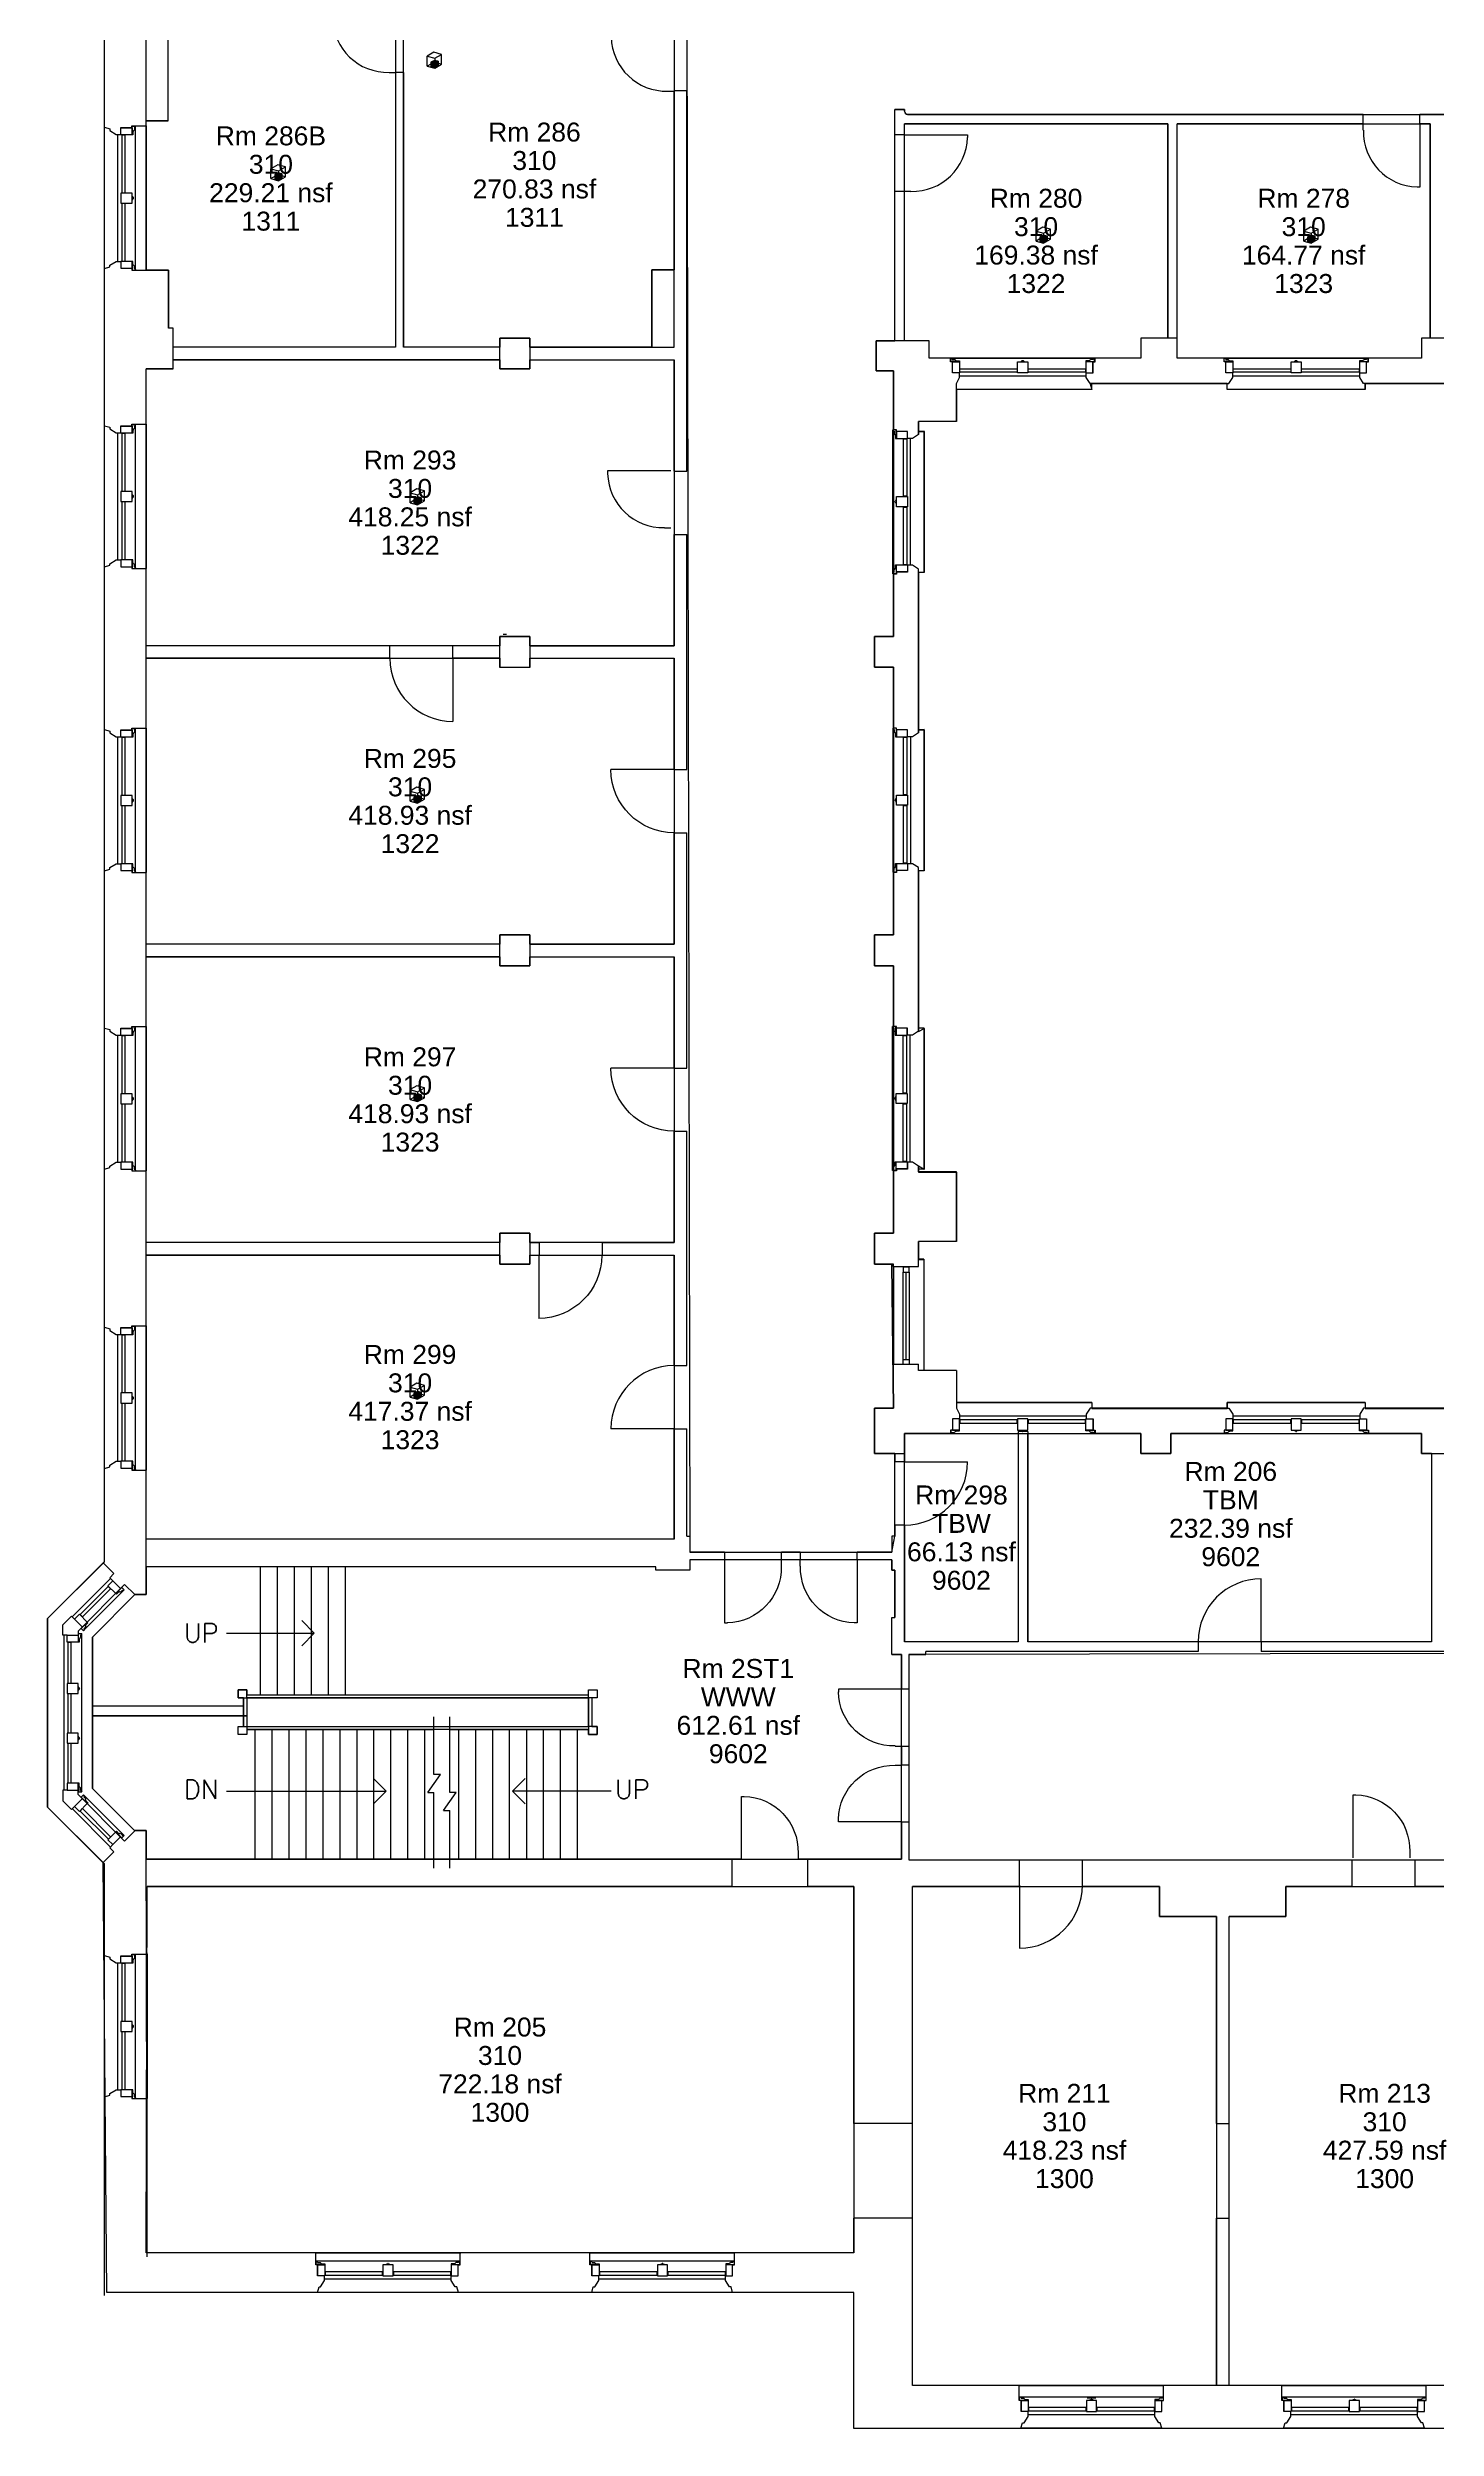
# Model space of a CAD drawing. Header units: inches. Extents: x 303 to 6178, y 668 to 3148.
# Drawn here: x 303 to 1183, y 696 to 2204 of the extents above; entities that cross this region are included whole.
import ezdxf

# ---------------------------------------------------------------- set-up
doc = ezdxf.new("R2010")
doc.units = ezdxf.units.IN
doc.header["$LTSCALE"] = 48
doc.header["$MEASUREMENT"] = 0
doc.layers.get('0').update_dxf_attribs({"linetype": 'CONTINUOUS'})
for name, color, linetype in [('BACKGRN', 7, 'CONTINUOUS'), ('DOORS', 7, 'CONTINUOUS'), ('STEP', 7, 'CONTINUOUS'), ('STEP-RAIL', 7, 'CONTINUOUS'), ('triGrossAreaLayer', 7, 'CONTINUOUS'), ('triHiddenItemLayer', 7, 'CONTINUOUS'), ('triLabelLayer', 7, 'CONTINUOUS'), ('triMeasuredGrossAreaLayer', 7, 'CONTINUOUS'), ('triSpaceLayer', 7, 'CONTINUOUS'), ('WNDW', 7, 'CONTINUOUS')]:
    doc.layers.add(name, color=color, linetype=linetype)
doc.styles.add('SIMPLEX', font='SIMPLEX')

# ---------------------------------------------------------------- blocks, each defined once
blk = doc.blocks.new('MUL')
for p, q in [((-1.1, 7.1), (-1.1, 9.2)), ((4.4, 7.1), (-1.1, 7.1)), ((-0.1, 8.5), (1.4, 8.5)), ((1.4, 8.5), (1.4, 8.3)), ((2.5, 7.7), (2.5, 7.6)), ((2.5, 7.6), (4.4, 7.6)), ((4.4, 7.6), (4.4, 7.1))]:
    blk.add_line(p, q)
blk.add_lwpolyline([(0, 0), (0, 7), (4.4, 7), (4.4, 0)], close=True)
for centre, radius, start, end in [((-0.9, 8.4), 0.796, 2.6497, 104.9077), ((1.4, 7.7), 0.61, 26.6521, 89.7021), ((2.4, 8.2), 0.509, 208.9058, 273.9499)]:
    blk.add_arc(centre, radius, start, end)
blk = doc.blocks.new('CEN-MUL')
for p, q in [((-1.2, 7.1), (-1.2, 7)), ((-1.2, 7), (1.2, 7)), ((-0.2, 7.9), (-0.2, 7.7)), ((-0.2, 7.9), (0.2, 7.9)), ((0.2, 7.9), (0.2, 7.7)), ((1.2, 7.1), (1.2, 7))]:
    blk.add_line(p, q)
blk.add_lwpolyline([(-3.2, 0), (-3.2, 7), (3.2, 7), (3.2, 0)], close=True)
for centre, radius, start, end in [((-1.2, 7.7), 0.509, 266.0501, 331.0942), ((-0.2, 7.1), 0.61, 90.2979, 153.3479), ((0.2, 7.1), 0.61, 26.6521, 89.7021), ((1.2, 7.7), 0.509, 208.9058, 273.9499)]:
    blk.add_arc(centre, radius, start, end)
blk = doc.blocks.new('WIN-7-5')
at = {"layer": 'WNDW'}
for p, q in [((-90.1, 2.2), (1.1, 2.2)), ((-84.6, -9), (-4.4, -9))]:
    blk.add_line(p, q, dxfattribs=at)
for points in [[(-84.4, -6.5), (-84.4, -4.4), (-47.9, -4.4), (-47.9, -6.5)], [(-41.1, -6.5), (-41.1, -4.4), (-4.6, -4.4), (-4.6, -6.5)]]:
    blk.add_lwpolyline(points, close=True, dxfattribs=at)
for name, p in [('MUL', (-89, -7)), ('CEN-MUL', (-44.5, -7))]:
    blk.add_blockref(name, p, dxfattribs=at)
at = {"layer": 'WNDW', "xscale": -1}
blk.add_blockref('MUL', (0, -7), dxfattribs=at)
blk = doc.blocks.new('COL-1ST')
at = {"layer": 'BACKGRN'}
blk.add_lwpolyline([(-9.5, -9.75), (-9.5, 9.75), (9.5, 9.75), (9.5, -9.75)], close=True, dxfattribs=at)
blk = doc.blocks.new('DR40')
blk.add_line((0, 0), (0, 40))
blk.add_arc((0, 0), 40, 90, 180)
blk = doc.blocks.new('DL40')
blk.add_line((0, 0), (0, 40))
blk.add_arc((0, 0), 40, 0, 90)
blk = doc.blocks.new('DL36')
for p, q in [((0, 40), (1.8, 40)), ((0, 0), (0, 40)), ((36, 4), (36, 0))]:
    blk.add_line(p, q)
blk.add_arc((0.8, 4.9), 35.1, 358.5905, 88.5203)
blk = doc.blocks.new('DR36')
for p, q in [((0, 40), (-1.8, 40)), ((0, 0), (0, 40)), ((-36, 4), (-36, 0))]:
    blk.add_line(p, q)
blk.add_arc((-0.8, 4.9), 35.1, 91.4797, 181.4095)
blk = doc.blocks.new('TRGA_TriRefBlock')
h = blk.add_hatch(color=4)
h.dxf.hatch_style = 1
h.paths.add_polyline_path([(4.8, 1.8), (2.4, 2.5), (2.4, -0.6), (4.8, -1.3)])
h.paths.add_polyline_path([(7, 3.1), (4.8, 1.8), (4.8, -1.3), (7, 0)])
h.paths.add_polyline_path([(7, 3.1), (4.8, 3.7), (4.8, 1.8)])
h.paths.add_polyline_path([(4.8, 3.7), (4.6, 3.7), (2.4, 2.5), (4.8, 1.8)])
for points in [[(0, 0), (4.8, -1.3), (9.2, 1.2), (9.2, 7.5), (4.3, 8.8), (0, 6.3), (4.8, 5), (9.2, 7.5)], [(0, 0), (0, 6.3)], [(2.4, 1.4), (0, 0)], [(2.4, 2.5), (2.4, -0.6), (4.8, -1.3), (4.8, 1.8), (7, 3.1), (7, 0), (4.8, -1.3)], [(2.4, 2.5), (2.4, -0.6)], [(4.8, 5), (4.8, -1.3)], [(7, 3.1), (7, 0)], [(9.2, 1.2), (7, 1.8)]]:
    blk.add_lwpolyline(points)
blk.add_lwpolyline([(2.4, 2.5), (4.8, 1.8), (7, 3.1), (4.6, 3.7)], close=True)

msp = doc.modelspace()

# ---------------------------------------------------------------- linework, layer by layer
for points in [[(338.7, 2153.9), (342.2, 2152.9), (342.2, 2151.9), (346.2, 2149.4), (349.2, 2149.4), (349.2, 2153.8), (356.1, 2153.8), (356.1, 2154.9), (365.2, 2154.9)], [(338.7, 2064.5), (342.2, 2065.5), (342.2, 2066.5), (346.2, 2069), (349.2, 2069), (349.2, 2064.6), (356.1, 2064.6), (356.1, 2063.4), (365.2, 2063.4)], [(878.7, 1991.6), (878.7, 1991.6), (878.7, 1991.6), (880.5, 1995.4), (880.5, 1998.4), (876.1, 1998.4), (876.1, 2005.4), (874.9, 2005.4), (874.9, 2007.6)], [(964.4, 1987.9), (964.4, 1991.6), (963.4, 1991.6), (960.9, 1995.4), (960.9, 1998.4), (965.3, 1998.4), (965.3, 2005.4), (966.5, 2005.4), (966.5, 2007.6)], [(1050.3, 1987.9), (1050.3, 1991.6), (1051.3, 1991.6), (1053.8, 1995.4), (1053.8, 1998.4), (1049.4, 1998.4), (1049.4, 2005.4), (1048.3, 2005.4), (1048.3, 2007.6)], [(1137.7, 1987.9), (1137.7, 1991.6), (1136.7, 1991.6), (1134.2, 1995.4), (1134.2, 1998.4), (1138.6, 1998.4), (1138.6, 2005.4), (1139.8, 2005.4), (1139.8, 2007.6)], [(338.7, 1964.9), (342.2, 1963.9), (342.2, 1962.9), (346.2, 1960.4), (349.2, 1960.4), (349.2, 1964.8), (356.1, 1964.8), (356.1, 1965.9), (365.2, 1965.9)], [(858.2, 1961.4), (854.7, 1961.3), (854.7, 1959.4), (850.7, 1956.9), (847.7, 1956.9), (847.7, 1961.3), (840.7, 1961.3), (840.7, 1962.4), (838.7, 1962.4)], [(338.7, 1875.5), (342.2, 1876.5), (342.2, 1877.5), (346.2, 1880), (349.2, 1880), (349.2, 1875.6), (356.1, 1875.6), (356.1, 1874.4), (365.2, 1874.4)], [(858.2, 1872), (854.7, 1872.1), (854.7, 1874), (850.7, 1876.5), (847.7, 1876.5), (847.7, 1872.1), (840.7, 1872.1), (840.7, 1870.9), (838.7, 1870.9)], [(826.7, 1811.9), (826.7, 1831.4), (838.7, 1831.4)], [(838.7, 1811.9), (826.7, 1811.9)], [(338.7, 1772.4), (342.2, 1771.4), (342.2, 1770.4), (346.2, 1767.9), (349.2, 1767.9), (349.2, 1772.3), (356.1, 1772.3), (356.1, 1773.4), (365.2, 1773.4)], [(858.2, 1772.4), (854.7, 1772.3), (854.7, 1770.4), (850.7, 1767.9), (847.7, 1767.9), (847.7, 1772.3), (840.7, 1772.3), (840.7, 1773.4), (838.7, 1773.4)], [(338.7, 1683), (342.2, 1684), (342.2, 1685), (346.2, 1687.5), (349.2, 1687.5), (349.2, 1683.1), (356.1, 1683.1), (356.1, 1681.9), (365.2, 1681.9)], [(858.2, 1683), (854.7, 1683.1), (854.7, 1685), (850.7, 1687.5), (847.7, 1687.5), (847.7, 1683.1), (840.7, 1683.1), (840.7, 1681.9), (838.7, 1681.9)], [(826.7, 1622.9), (826.7, 1642.4), (838.7, 1642.4)], [(838.7, 1622.9), (826.7, 1622.9)], [(338.7, 1583.4), (342.2, 1582.4), (342.2, 1581.4), (346.2, 1578.9), (349.2, 1578.9), (349.2, 1583.3), (356.1, 1583.3), (356.1, 1584.4), (365.2, 1584.4)], [(858.2, 1583.4), (854.7, 1583.3), (854.7, 1581.4), (850.7, 1578.9), (847.7, 1578.9), (847.7, 1583.3), (840.7, 1583.3), (840.7, 1584.4), (838.7, 1584.4)], [(338.7, 1494), (342.2, 1495), (342.2, 1496), (346.2, 1498.5), (349.2, 1498.5), (349.2, 1494.1), (356.1, 1494.1), (356.1, 1492.9), (365.2, 1492.9)], [(858.2, 1494), (854.7, 1494.1), (854.7, 1496), (850.7, 1498.5), (847.7, 1498.5), (847.7, 1494.1), (840.7, 1494.1), (840.7, 1492.9), (838.7, 1492.9)], [(338.7, 1393.9), (342.2, 1392.9), (342.2, 1391.9), (346.2, 1389.4), (349.2, 1389.4), (349.2, 1393.8), (356.1, 1393.8), (356.1, 1394.9), (365.2, 1394.9)], [(878.7, 1342.6), (878.7, 1342.6), (878.7, 1342.6), (880.5, 1338.8), (880.5, 1335.8), (876.1, 1335.8), (876.1, 1328.8), (874.9, 1328.8), (874.9, 1326.6)], [(964.4, 1346.3), (964.4, 1342.6), (963.4, 1342.6), (960.9, 1338.8), (960.9, 1335.8), (965.3, 1335.8), (965.3, 1328.8), (966.5, 1328.8), (966.5, 1326.6)], [(1050.3, 1346.3), (1050.3, 1342.6), (1051.3, 1342.6), (1053.8, 1338.8), (1053.8, 1335.8), (1049.4, 1335.8), (1049.4, 1328.8), (1048.3, 1328.8), (1048.3, 1326.6)], [(1137.7, 1346.3), (1137.7, 1342.6), (1136.7, 1342.6), (1134.2, 1338.8), (1134.2, 1335.8), (1138.6, 1335.8), (1138.6, 1328.8), (1139.8, 1328.8), (1139.8, 1326.6)], [(338.7, 1304.5), (342.2, 1305.5), (342.2, 1306.5), (346.2, 1309), (349.2, 1309), (349.2, 1304.6), (356.1, 1304.6), (356.1, 1303.4), (365.2, 1303.4)], [(341.1, 1229.7), (323.3, 1211.9)], [(323.3, 1211.9), (324.8, 1210.4), (342.6, 1228.2)], [(317.7, 1136.9), (317.7, 1161.7), (315.6, 1161.7), (315.6, 1136.9)], [(315.6, 1130.4), (315.6, 1105.3)], [(315.6, 1105.3), (317.7, 1105.3), (317.7, 1130.4)], [(323.3, 1087.5), (324.8, 1089), (342.6, 1071.2)], [(341.1, 1069.8), (323.3, 1087.5)], [(338.7, 995.9), (342.2, 994.9), (342.2, 993.9), (346.2, 991.4), (349.2, 991.4), (349.2, 995.8), (356.1, 995.8), (356.1, 996.9), (365.7, 996.9)], [(338.7, 906.5), (342.2, 907.5), (342.2, 908.5), (346.2, 911), (349.2, 911), (349.2, 906.6), (356.1, 906.6), (356.1, 905.4), (365.7, 905.4)], [(473.7, 782.6), (474.7, 786.1), (475.7, 786.1), (478.2, 790.1), (478.2, 793.1), (473.8, 793.1), (473.8, 800.1), (472.6, 800.1), (472.6, 807.6)], [(563, 782.6), (562, 786.1), (561, 786.1), (558.5, 790.1), (558.5, 793.1), (562.9, 793.1), (562.9, 800.1), (564.1, 800.1), (564.1, 807.6)], [(647.5, 782.6), (648.5, 786.1), (649.5, 786.1), (652, 790.1), (652, 793.1), (647.6, 793.1), (647.6, 800.1), (646.4, 800.1), (646.4, 807.6)], [(736.8, 782.6), (735.8, 786.1), (734.8, 786.1), (732.3, 790.1), (732.3, 793.1), (736.8, 793.1), (736.8, 800.1), (737.9, 800.1), (737.9, 807.6)], [(919.5, 696.6), (920.5, 700.1), (921.5, 700.1), (924, 704.1), (924, 707.1), (919.6, 707.1), (919.6, 714.1), (918.4, 714.1), (918.4, 723.6)], [(1008.8, 696.6), (1007.8, 700.1), (1006.8, 700.1), (1004.3, 704.1), (1004.3, 707.1), (1008.8, 707.1), (1008.8, 714.1), (1009.9, 714.1), (1009.9, 723.6)], [(1086, 696.6), (1087, 700.1), (1088, 700.1), (1090.5, 704.1), (1090.5, 707.1), (1086.1, 707.1), (1086.1, 714.1), (1084.9, 714.1), (1084.9, 723.6)], [(1175.3, 696.6), (1174.3, 700.1), (1173.3, 700.1), (1170.8, 704.1), (1170.8, 707.1), (1175.3, 707.1), (1175.3, 714.1), (1176.4, 714.1), (1176.4, 723.6)]]:
    msp.add_lwpolyline(points)
for points in [[(589.2, 1433.9), (589.2, 1453.4), (608.2, 1453.4), (608.2, 1433.9)], [(844.8, 1431.9), (844.8, 1428.8), (848.6, 1428.8), (848.6, 1431.9)], [(844.8, 1370.4), (844.8, 1373.5), (848.6, 1373.5), (848.6, 1370.4)], [(315.6, 1168.5), (317.7, 1168.5), (317.7, 1194.2), (315.6, 1194.2)], [(428.9, 1159.1), (428.9, 1164.2), (423.4, 1164.2), (423.4, 1159.1)], [(645.5, 1159.1), (645.5, 1164.2), (651, 1164.2), (651, 1159.1)], [(428.9, 1141.1), (428.9, 1136), (423.4, 1136), (423.4, 1141.1)], [(645.5, 1141.1), (645.5, 1136), (651, 1136), (651, 1141.1)]]:
    msp.add_lwpolyline(points, close=True)
at = {"layer": 'BACKGRN'}
for p, q in [((338.7, 2153.9), (338.7, 2251)), ((365.2, 2154.9), (365.2, 2228.1)), ((379.2, 2158.1), (379.2, 2228.1)), ((528.2, 2188.6), (523.2, 2188.6)), ((523.2, 2188.6), (523.2, 2014.6)), ((528.2, 2188.6), (528.2, 2014.6)), ((699.7, 2014.6), (699.7, 2177.1)), ((707.7, 2177.1), (699.7, 2177.1)), ((707.7, 1936.1), (707.7, 2177.1)), ((379.2, 2158.1), (365.2, 2158.1)), ((839.7, 2149.2), (839.7, 2165.1)), ((845.7, 2165.1), (839.7, 2165.1)), ((845.7, 2164.1), (845.7, 2165.1)), ((1136.4, 2162.1), (847.7, 2162.1)), ((1136.4, 2156.1), (1136.4, 2162.1)), ((1172.4, 2156.1), (1172.4, 2162.1)), ((1192, 2162.1), (1172.4, 2162.1)), ((845.7, 2149.2), (839.7, 2149.2)), ((1012.6, 2156.1), (845.7, 2156.1)), ((845.7, 2149.2), (845.7, 2156.1)), ((1012.6, 2020.4), (1012.6, 2156.1)), ((1018.6, 2007.6), (1018.6, 2156.1)), ((1136.4, 2156.1), (1018.6, 2156.1)), ((1178.8, 2156.1), (1172.4, 2156.1)), ((1178.8, 2020.4), (1178.8, 2156.1)), ((839.7, 2018.6), (839.7, 2113.2)), ((845.7, 2113.2), (839.7, 2113.2)), ((845.7, 2018.6), (845.7, 2113.2)), ((338.7, 1964.9), (338.7, 2064.5)), ((365.2, 2063.4), (379.4, 2063.4)), ((379.4, 2063.4), (379.4, 2026.6)), ((685.7, 2063.6), (699.7, 2063.6)), ((685.7, 2014.6), (685.7, 2063.6)), ((382.2, 2026.6), (379.4, 2026.6)), ((382.2, 2014.6), (382.2, 2026.6)), ((523.2, 2014.6), (382.2, 2014.6)), ((589.2, 2006.6), (382.2, 2006.6)), ((382.2, 2000.9), (382.2, 2006.6)), ((589.2, 2014.6), (528.2, 2014.6)), ((589.2, 2006.6), (589.2, 2014.6)), ((608.2, 2014.6), (699.7, 2014.6)), ((608.2, 2014.6), (608.2, 2006.6)), ((608.2, 2006.6), (699.7, 2006.6)), ((699.7, 1936.1), (699.7, 2006.6)), ((839.7, 2018.6), (827.7, 2018.6)), ((827.7, 1999.7), (827.7, 2018.6)), ((861.4, 2018.6), (845.7, 2018.6)), ((861.4, 2007.6), (861.4, 2018.6)), ((874.9, 2007.6), (861.4, 2007.6)), ((995.6, 2007.6), (966.5, 2007.6)), ((995.6, 2020.4), (995.6, 2007.6)), ((1012.6, 2020.4), (995.6, 2020.4)), ((1048.3, 2007.6), (1018.6, 2007.6)), ((1173.3, 2007.6), (1139.8, 2007.6)), ((1173.3, 2020.4), (1173.3, 2007.6)), ((1178.8, 2020.4), (1173.3, 2020.4)), ((365.2, 1965.9), (365.2, 2000.9)), ((382.2, 2000.9), (365.2, 2000.9)), ((838.7, 1999.7), (827.7, 1999.7)), ((838.7, 1962.4), (838.7, 1999.7)), ((878.7, 1967.6), (878.7, 1991.6)), ((1050.3, 1991.6), (963.4, 1991.6)), ((1228.1, 1991.6), (1137.7, 1991.6)), ((878.7, 1967.6), (854.7, 1967.6)), ((854.7, 1959.4), (854.7, 1967.6)), ((699.7, 1936.1), (707.7, 1936.1)), ((699.7, 1825.6), (699.7, 1896.1)), ((699.7, 1896.1), (707.7, 1896.1)), ((707.7, 1747.1), (707.7, 1896.1)), ((338.7, 1772.4), (338.7, 1875.5)), ((365.2, 1825.6), (365.2, 1874.4)), ((838.7, 1831.4), (838.7, 1870.9)), ((854.7, 1770.4), (854.7, 1874)), ((519.6, 1825.6), (365.2, 1825.6)), ((519.6, 1817.6), (519.6, 1825.6)), ((589.2, 1825.6), (559.6, 1825.6)), ((559.6, 1817.6), (559.6, 1825.6)), ((589.2, 1817.6), (589.2, 1825.6)), ((608.2, 1825.6), (699.7, 1825.6)), ((608.2, 1825.6), (608.2, 1817.6)), ((365.2, 1773.4), (365.2, 1817.6)), ((519.6, 1817.6), (365.2, 1817.6)), ((589.2, 1817.6), (559.6, 1817.6)), ((608.2, 1817.6), (699.7, 1817.6)), ((699.7, 1747.1), (699.7, 1817.6)), ((838.7, 1773.4), (838.7, 1811.9)), ((699.7, 1747.1), (707.7, 1747.1)), ((699.7, 1636.6), (699.7, 1707.1)), ((699.7, 1707.1), (707.7, 1707.1)), ((707.7, 1558.1), (707.7, 1707.1)), ((338.7, 1583.4), (338.7, 1683)), ((365.2, 1636.6), (365.2, 1681.9)), ((838.7, 1642.4), (838.7, 1681.9)), ((854.7, 1581.4), (854.7, 1685)), ((589.2, 1636.6), (365.2, 1636.6)), ((365.2, 1584.4), (365.2, 1628.6)), ((589.2, 1628.6), (365.2, 1628.6)), ((589.2, 1628.6), (589.2, 1636.6)), ((608.2, 1636.6), (699.7, 1636.6)), ((608.2, 1636.6), (608.2, 1628.6)), ((608.2, 1628.6), (699.7, 1628.6)), ((699.7, 1558.1), (699.7, 1628.6)), ((838.7, 1584.4), (838.7, 1622.9)), ((699.7, 1558.1), (707.7, 1558.1)), ((699.7, 1447.6), (699.7, 1518.1)), ((699.7, 1518.1), (707.7, 1518.1)), ((707.7, 1369.6), (707.7, 1518.1)), ((338.7, 1393.9), (338.7, 1494)), ((365.2, 1447.6), (365.2, 1492.9)), ((838.7, 1453.4), (838.7, 1492.9)), ((854.7, 1492.3), (854.7, 1496)), ((878.7, 1492.3), (854.7, 1492.3)), ((878.7, 1448.3), (878.7, 1492.3)), ((589.2, 1447.6), (365.2, 1447.6)), ((589.2, 1439.6), (589.2, 1447.6)), ((608.2, 1449.4), (608.2, 1453.4)), ((608.2, 1447.6), (614.2, 1447.6)), ((608.2, 1447.6), (608.2, 1439.6)), ((614.2, 1447.6), (614.2, 1439.6)), ((654.2, 1447.6), (699.7, 1447.6)), ((654.2, 1447.6), (654.2, 1439.6)), ((826.7, 1449.4), (826.7, 1453.4)), ((826.7, 1433.9), (826.7, 1453.4)), ((826.7, 1453.4), (838.7, 1453.4)), ((878.7, 1448.3), (854.7, 1448.3)), ((854.7, 1432.3), (854.7, 1448.3)), ((365.2, 1394.9), (365.2, 1439.6)), ((589.2, 1439.6), (365.2, 1439.6)), ((608.2, 1439.6), (614.2, 1439.6)), ((654.2, 1439.6), (699.7, 1439.6)), ((699.7, 1369.6), (699.7, 1439.6)), ((838.7, 1433.9), (826.7, 1433.9)), ((838.7, 1433.9), (837.7, 1433.9)), ((838.7, 1432.3), (838.7, 1433.9)), ((838.7, 1432.3), (854.7, 1432.3)), ((699.7, 1369.6), (707.7, 1369.6)), ((838.7, 1342.6), (838.7, 1370.5)), ((838.7, 1370.5), (854.7, 1370.5)), ((854.7, 1366.6), (854.7, 1370.5)), ((878.7, 1366.6), (854.7, 1366.6)), ((878.7, 1366.6), (878.7, 1342.6)), ((838.7, 1342.6), (826.7, 1342.6)), ((826.7, 1313.9), (826.7, 1342.6)), ((1050.3, 1342.6), (963.4, 1342.6)), ((1228.1, 1342.6), (1137.7, 1342.6)), ((699.7, 1259.6), (699.7, 1329.6)), ((699.7, 1329.6), (707.7, 1329.6)), ((707.7, 1261.6), (707.7, 1329.6)), ((917.8, 1327.9), (917.8, 1194.6)), ((923.8, 1327.9), (917.8, 1327.9)), ((923.8, 1327.9), (923.8, 1194.6)), ((839.7, 1313.9), (826.7, 1313.9)), ((839.7, 1313.9), (839.7, 1308.6)), ((874.9, 1326.6), (845.7, 1326.6)), ((845.7, 1326.6), (845.7, 1308.6)), ((995.6, 1326.6), (966.5, 1326.6)), ((995.6, 1313.9), (995.6, 1326.6)), ((1014.6, 1313.9), (995.6, 1313.9)), ((1048.3, 1326.6), (1014.6, 1326.6)), ((1014.6, 1326.6), (1014.6, 1313.9)), ((1173.3, 1326.6), (1139.8, 1326.6)), ((1173.3, 1313.9), (1173.3, 1326.6)), ((1179.8, 1313.9), (1173.3, 1313.9)), ((1179.8, 1313.9), (1179.8, 1194.6)), ((338.7, 1245.5), (338.7, 1304.5)), ((365.2, 1259.6), (365.2, 1303.4)), ((845.7, 1308.6), (839.7, 1308.6)), ((845.7, 1268.6), (839.7, 1268.6)), ((839.7, 1268.6), (839.7, 1261.6)), ((845.7, 1268.6), (845.7, 1194.6)), ((699.7, 1259.6), (365.2, 1259.6)), ((707.7, 1261.6), (709.7, 1261.6)), ((709.7, 1261.6), (709.7, 1251.4)), ((839.7, 1261.6), (837.7, 1261.6)), ((837.7, 1261.6), (837.7, 1251.4)), ((338.7, 1245.5), (302.7, 1209.5)), ((344.7, 1237.9), (337.9, 1244.7)), ((342.1, 1235.2), (344.7, 1237.9)), ((688.2, 1242.1), (365.2, 1242.1)), ((365.2, 1242.1), (365.2, 1224.6)), ((688.2, 1240.1), (688.2, 1242.1)), ((709.7, 1240.1), (688.2, 1240.1)), ((731.7, 1251.4), (709.7, 1251.4)), ((731.7, 1246.6), (709.7, 1246.6)), ((709.7, 1246.6), (709.7, 1240.1)), ((731.7, 1251.4), (731.7, 1246.6)), ((779.7, 1251.4), (767.7, 1251.4)), ((767.7, 1246.6), (767.7, 1251.4)), ((779.7, 1246.6), (767.7, 1246.6)), ((779.7, 1251.4), (779.7, 1246.6)), ((837.7, 1251.4), (815.7, 1251.4)), ((815.7, 1246.6), (815.7, 1251.4)), ((837.7, 1246.6), (815.7, 1246.6)), ((837.7, 1246.6), (837.7, 1240.1)), ((837.7, 1240.1), (839.7, 1240.1)), ((839.7, 1240.1), (839.7, 1210.1)), ((357.9, 1224.6), (331.1, 1197.7)), ((344, 1233.3), (342.1, 1235.2)), ((357.9, 1224.6), (351.5, 1231)), ((365.2, 1224.6), (357.9, 1224.6)), ((302.7, 1209.5), (302.7, 1090)), ((837.7, 1186.6), (837.7, 1210.1)), ((837.7, 1210.1), (839.7, 1210.1)), ((331.1, 1197.7), (331.1, 1101.7)), ((917.8, 1194.6), (845.7, 1194.6)), ((1031.8, 1194.6), (923.8, 1194.6)), ((1031.8, 1194.6), (1031.8, 1188.6)), ((1179.8, 1194.6), (1071.8, 1194.6)), ((1071.8, 1194.6), (1071.8, 1188.6)), ((837.7, 1186.6), (843.8, 1186.6)), ((843.8, 1186.6), (843.8, 1164.6)), ((848.5, 1186.6), (848.5, 1164.6)), ((848.5, 1186.6), (859.2, 1186.6)), ((1031.8, 1188.6), (859.2, 1188.6)), ((859.2, 1186.6), (859.2, 1188.6)), ((1207.7, 1188.6), (1071.8, 1188.6)), ((848.5, 1164.6), (843.8, 1164.6)), ((843.8, 1128.6), (848.5, 1128.6)), ((843.8, 1128.6), (843.8, 1116.6)), ((848.5, 1116.6), (843.8, 1116.6)), ((848.5, 1128.6), (848.5, 1116.6)), ((357.7, 1075.1), (331.1, 1101.7)), ((338.7, 1054), (302.7, 1090)), ((357.9, 1074.9), (351.5, 1068.5)), ((365.2, 1075.1), (357.7, 1075.1)), ((365.2, 1057.1), (365.2, 1075.1)), ((843.8, 1080.6), (848.5, 1080.6)), ((843.8, 1080.6), (843.8, 1057.1)), ((848.5, 1080.6), (848.5, 1056.6)), ((344.7, 1061.6), (337.9, 1054.8)), ((344, 1066.2), (342.1, 1064.2)), ((342.1, 1064.2), (344.7, 1061.6)), ((736.2, 1057.1), (365.2, 1057.1)), ((736.2, 1057.1), (736.2, 1039.6)), ((742.2, 1057.1), (736.2, 1057.1)), ((784.2, 1057.1), (778.2, 1057.1)), ((784.2, 1057.1), (784.2, 1039.6)), ((843.8, 1057.1), (784.2, 1057.1)), ((848.5, 1056.6), (918.6, 1056.6)), ((918.6, 1039.6), (918.6, 1056.6)), ((958.6, 1039.6), (958.6, 1056.6)), ((958.6, 1056.6), (1129.4, 1056.6)), ((1129.4, 1039.6), (1129.4, 1056.6)), ((1169.4, 1039.6), (1169.4, 1056.6)), ((1169.4, 1056.6), (1962, 1056.6)), ((338.7, 995.9), (338.7, 1054)), ((365.7, 1003.1), (365.7, 1039.6)), ((736.2, 1039.6), (365.7, 1039.6)), ((813.7, 1039.6), (784.2, 1039.6)), ((813.7, 889.6), (813.7, 1039.6)), ((850.7, 889.6), (850.7, 1039.6)), ((918.6, 1039.6), (850.7, 1039.6)), ((1007.4, 1039.6), (958.6, 1039.6)), ((1007.4, 1020.6), (1007.4, 1039.6)), ((1087.4, 1039.6), (1087.4, 1020.6)), ((1129.4, 1039.6), (1087.4, 1039.6)), ((1243.6, 1039.6), (1169.4, 1039.6)), ((1043.4, 1020.6), (1007.4, 1020.6)), ((1043.4, 889.6), (1043.4, 1020.6)), ((1051.4, 889.6), (1051.4, 1020.6)), ((1087.4, 1020.6), (1051.4, 1020.6)), ((365.7, 996.9), (365.7, 997.6)), ((338.7, 780.6), (338.7, 906.5)), ((365.7, 805.1), (365.7, 905.4)), ((850.7, 889.6), (813.7, 889.6)), ((1043.4, 889.6), (1051.4, 889.6)), ((813.7, 807.6), (813.7, 829.6)), ((850.7, 829.6), (813.7, 829.6)), ((850.7, 723.6), (850.7, 829.6)), ((1043.4, 723.6), (1043.4, 829.6)), ((1043.4, 829.6), (1051.4, 829.6)), ((1051.4, 723.6), (1051.4, 829.6)), ((472.6, 807.6), (365.2, 807.6)), ((564.1, 807.6), (564.6, 807.6)), ((646.4, 807.6), (564.1, 807.6)), ((813.7, 807.6), (737.9, 807.6)), ((473.7, 782.6), (340.2, 782.6)), ((647.5, 782.6), (563, 782.6)), ((813.7, 782.6), (736.8, 782.6)), ((813.7, 696.6), (813.7, 782.6)), ((918.4, 723.6), (850.7, 723.6)), ((1043.4, 723.6), (1009.9, 723.6)), ((1084.9, 723.6), (1051.4, 723.6)), ((1248.6, 723.6), (1176.4, 723.6)), ((813.7, 696.6), (1210.2, 696.6))]:
    msp.add_line(p, q, dxfattribs=at)
msp.add_arc((847.7, 2164.1), 2, 180, 270, dxfattribs=at)
at = {"layer": 'DOORS'}
msp.add_line((961.5, 715.8), (967, 715.8), dxfattribs=at)
at = {"layer": 'STEP'}
for p, q in [((437.5, 1242.1), (437.5, 1161.1)), ((448.2, 1242.1), (448.2, 1161.1)), ((459, 1242.1), (459, 1161.1)), ((469.7, 1242.1), (469.7, 1161.1)), ((480.5, 1242.1), (480.5, 1161.1)), ((491.2, 1242.1), (491.2, 1161.1)), ((471.7, 1200.1), (463.7, 1208.2)), ((416, 1200.1), (471.7, 1200.1)), ((471.7, 1200.1), (463.7, 1192.1)), ((547.5, 1110.6), (547.5, 1147.2)), ((557.5, 1099.3), (557.5, 1147.2)), ((434.3, 1057.1), (434.3, 1139.1)), ((445, 1057.1), (445, 1139.1)), ((455.8, 1057.1), (455.8, 1139.1)), ((466.5, 1057.1), (466.5, 1139.1)), ((477.3, 1057.1), (477.3, 1139.1)), ((488, 1057.1), (488, 1139.1)), ((498.8, 1057.1), (498.8, 1139.1)), ((509.5, 1057.1), (509.5, 1139.1)), ((520.3, 1057.1), (520.3, 1139.1)), ((531, 1057.1), (531, 1139.1)), ((541.8, 1057.1), (541.8, 1139.1)), ((563.3, 1057.1), (563.3, 1139.1)), ((574, 1057.1), (574, 1139.1)), ((584.8, 1057.1), (584.8, 1139.1)), ((595.5, 1057.1), (595.5, 1139.1)), ((606.3, 1057.1), (606.3, 1139.1)), ((617, 1057.1), (617, 1139.1)), ((627.8, 1057.1), (627.8, 1139.1)), ((638.5, 1057.1), (638.5, 1139.1)), ((517.2, 1100.1), (509.2, 1108.1)), ((543.6, 1099.2), (551.6, 1110.6)), ((551.6, 1110.6), (547.5, 1110.6)), ((597.3, 1100.1), (605.3, 1108.1)), ((416.1, 1100.1), (517.2, 1100.1)), ((517.2, 1100.1), (509.2, 1092)), ((543.6, 1099.2), (547.5, 1099.2)), ((547.5, 1051.4), (547.5, 1099.2)), ((553.6, 1087.9), (561.6, 1099.3)), ((553.6, 1087.9), (557.5, 1087.9)), ((561.6, 1099.3), (557.5, 1099.3)), ((557.5, 1051.4), (557.5, 1087.9)), ((659.8, 1100.1), (597.3, 1100.1)), ((597.3, 1100.1), (605.3, 1092))]:
    msp.add_line(p, q, dxfattribs=at)
at = {"layer": 'STEP-RAIL'}
for p, q in [((591.4, 1832.9), (593.4, 1832.9)), ((428.9, 1161.1), (645.5, 1161.1)), ((426.9, 1159.1), (426.9, 1141.1)), ((428.9, 1159.1), (645.5, 1159.1)), ((428.9, 1159.1), (428.9, 1141.1)), ((645.5, 1159.1), (645.5, 1141.1)), ((647.5, 1159.1), (647.5, 1141.1)), ((428.9, 1141.1), (645.5, 1141.1)), ((428.9, 1139.1), (547.5, 1139.1)), ((557.5, 1139.1), (645.5, 1139.1))]:
    msp.add_line(p, q, dxfattribs=at)
at = {"layer": 'triGrossAreaLayer', "linetype": 'Continuous'}
for points in [[(1210.2, 696.5), (813.7, 696.5), (813.7, 782.5), (340.2, 782.5), (337.9, 1054.7), (302.7, 1089.9), (302.7, 1209.4), (338.7, 1245.4), (338.7, 1245.4), (338.7, 1245.4), (338.7, 1245.4), (338.7, 1245.4), (338.7, 1245.4), (338.7, 1245.4), (338.7, 1245.4), (338.7, 1245.4), (338.7, 1245.4), (338.7, 1245.4), (338.7, 1245.4), (338.7, 1245.4), (338.7, 1245.4), (338.7, 1245.4), (338.7, 1245.4), (338.7, 1245.4), (338.7, 1245.4), (338.7, 3074)], [(1228.1, 1991.5), (1137.7, 1991.5), (1137.7, 1987.8), (1050.3, 1987.8), (1050.3, 1991.5), (963.4, 1991.5), (964.4, 1987.8), (878.7, 1987.8), (878.7, 1967.5), (854.7, 1967.5), (854.7, 1961.2), (858.2, 1961.2), (858.2, 1871.9), (854.7, 1871.9), (854.7, 1772.2), (858.2, 1772.2), (858.2, 1682.9), (854.7, 1682.9), (854.7, 1581.2), (858.2, 1583.2), (858.2, 1493.9), (854.7, 1495.9), (854.7, 1492.2), (878.7, 1492.2), (878.7, 1448.2), (854.7, 1448.2), (854.7, 1436.8), (857.9, 1436.8), (857.9, 1366.9), (878.7, 1366.5), (878.7, 1346.2), (964.4, 1346.2), (964.4, 1342.5), (1050.3, 1342.5), (1050.3, 1346.2), (1137.7, 1346.2), (1137.7, 1342.5), (1228.1, 1342.5)]]:
    msp.add_lwpolyline(points, dxfattribs=at)
at = {"layer": 'triMeasuredGrossAreaLayer', "linetype": 'Continuous'}
for points in [[(1256.6, 723.6), (850.7, 723.6), (850.7, 829.6), (813.7, 829.6), (813.7, 807.6), (365.7, 807.6), (365.2, 1075.1), (357.9, 1074.9), (331.1, 1101.7), (331.1, 1147.7), (428.9, 1147.7), (428.9, 1141.1), (645.5, 1141.1), (645.5, 1159.1), (428.9, 1159.1), (428.9, 1147.7), (331.1, 1147.7), (331.1, 1197.7), (357.9, 1224.6), (365.2, 1224.6), (365.2, 2000.9), (382.2, 2000.9), (382.2, 2026.6), (379.4, 2026.6), (379.4, 2063.4), (365.2, 2063.4), (365.2, 2158.1), (379.2, 2158.1), (379.2, 2232.9)], [(1192.3, 2020.4), (1173.3, 2020.4), (1173.3, 2007.6), (1018.6, 2007.6), (1018.6, 2020.4), (995.6, 2020.4), (995.6, 2007.6), (861.4, 2007.6), (861.4, 2018.6), (827.7, 2018.6), (827.7, 1999.7), (838.7, 1999.7), (838.7, 1831.4), (826.7, 1831.4), (826.7, 1811.9), (838.7, 1811.9), (838.7, 1642.4), (826.7, 1642.4), (826.7, 1622.9), (838.7, 1622.9), (838.7, 1453.4), (826.7, 1453.4), (826.7, 1433.9), (837.7, 1433.9), (838.7, 1342.6), (826.7, 1342.6), (826.7, 1313.9), (845.7, 1313.9), (845.7, 1326.6), (995.6, 1326.6), (995.6, 1313.9), (1014.6, 1313.9), (1014.6, 1326.6), (1173.3, 1326.6), (1173.3, 1313.9), (1192.3, 1313.9)]]:
    msp.add_lwpolyline(points, dxfattribs=at)
at = {"layer": 'triSpaceLayer', "linetype": 'Continuous'}
for points in [[(528.2, 2281.6), (573.1, 2281.6), (573.1, 2236.3), (667.7, 2236.3), (667.7, 2228.1), (699.7, 2228.1), (699.7, 2063.6), (685.7, 2063.6), (685.7, 2014.6), (608.2, 2014.6), (608.2, 2020.4), (589.2, 2020.4), (589.2, 2014.6), (528.2, 2014.6), (528.2, 2281.6)], [(365.2, 2228.1), (523.2, 2228.1), (523.2, 2014.6), (382.2, 2014.6), (382.2, 2026.6), (379.4, 2026.6), (379.4, 2063.4), (365.2, 2063.4)], [(845.7, 2156.1), (1012.6, 2156.1), (1012.6, 2020.4), (995.6, 2020.4), (995.6, 2007.6), (861.4, 2007.6), (861.4, 2018.6), (845.7, 2018.6)], [(1018.6, 2156.1), (1178.8, 2156.1), (1178.8, 2020.4), (1173.3, 2020.4), (1173.3, 2007.6), (1018.6, 2007.6)], [(365.2, 2000.9), (382.2, 2000.9), (382.2, 2006.6), (589.2, 2006.6), (589.2, 2000.9), (608.2, 2000.9), (608.2, 2006.6), (699.7, 2006.6), (699.7, 1825.6), (608.2, 1825.6), (608.2, 1831.4), (589.2, 1831.4), (589.2, 1825.6), (365.2, 1825.6)], [(365.2, 1817.6), (589.2, 1817.6), (589.2, 1811.9), (608.2, 1811.9), (608.2, 1817.6), (699.7, 1817.6), (699.7, 1636.6), (608.2, 1636.6), (608.2, 1642.4), (589.2, 1642.4), (589.2, 1636.6), (365.2, 1636.6)], [(365.2, 1628.6), (589.2, 1628.6), (589.2, 1622.9), (608.2, 1622.9), (608.2, 1628.6), (699.7, 1628.6), (699.7, 1447.6), (608.2, 1447.6), (608.2, 1453.4), (589.2, 1453.4), (589.2, 1447.6), (365.2, 1447.6)], [(365.2, 1439.6), (589.2, 1439.6), (589.2, 1433.9), (608.2, 1433.9), (608.2, 1439.6), (699.7, 1439.6), (699.7, 1259.6), (365.2, 1259.6)], [(845.7, 1326.6), (917.8, 1326.6), (917.8, 1194.6), (845.7, 1194.6)], [(923.8, 1326.6), (995.6, 1326.6), (995.6, 1313.9), (1014.6, 1313.9), (1014.6, 1326.6), (1173.3, 1326.6), (1173.3, 1313.9), (1179.8, 1313.9), (1179.8, 1194.6), (923.8, 1194.6)], [(426.9, 1154.1), (426.9, 1159.1), (423.4, 1159.1), (423.4, 1164.2), (428.9, 1164.2), (428.9, 1161.1), (645.5, 1161.1), (645.5, 1164.2), (651, 1164.2), (651, 1159.1), (647.5, 1159.1), (647.5, 1141.1), (651, 1141.1), (651, 1136), (645.5, 1136), (645.5, 1139.1), (428.9, 1139.1), (428.9, 1136), (423.4, 1136), (423.4, 1141.1), (426.9, 1141.1), (426.9, 1154), (331.1, 1154), (331.1, 1101.7), (357.7, 1075.1), (365.2, 1075.1), (365.2, 1057.1), (843.8, 1057.1), (843.8, 1186.6), (837.7, 1186.6), (837.7, 1210.1), (839.7, 1210.1), (839.7, 1240.1), (837.7, 1240.1), (837.7, 1246.6), (709.7, 1246.6), (709.7, 1240.1), (688.2, 1240.1), (688.2, 1242.1), (365.2, 1242.1), (365.2, 1224.6), (357.9, 1224.6), (331.1, 1197.7), (331.1, 1154.1)], [(365.7, 1039.6), (813.7, 1039.6), (813.7, 807.6), (365.2, 807.6)], [(850.7, 1039.6), (1007.4, 1039.6), (1007.4, 1020.6), (1043.4, 1020.6), (1043.4, 723.6), (850.7, 723.6)], [(1051.4, 1020.6), (1087.4, 1020.6), (1087.4, 1039.6), (1243.6, 1039.6), (1243.6, 1028.6), (1248.6, 1028.6), (1248.6, 723.6), (1051.4, 723.6)]]:
    msp.add_lwpolyline(points, close=True, dxfattribs=at)
for points in [[(707.7, 2228.1), (709.7, 1251.4), (837.7, 1251.4), (839.7, 1261.6), (839.7, 1313.9), (826.7, 1313.9), (826.7, 1342.6), (838.7, 1342.6), (837.7, 1433.9), (826.7, 1433.9), (826.7, 1449.4), (826.7, 1453.4), (838.7, 1453.4), (838.7, 1622.9), (826.7, 1622.9), (826.7, 1642.4), (838.7, 1642.4), (838.7, 1811.9), (826.7, 1811.9), (826.7, 1831.4), (838.7, 1831.4), (838.7, 1999.7), (827.7, 1999.7), (827.7, 2018.6), (839.7, 2018.6), (839.7, 2165.1), (845.7, 2165.1), (845.7, 2164.1), (846, 2163), (846.3, 2162.7), (847.7, 2162.1), (1857.8, 2162.1)], [(1878.4, 1188.6), (848.5, 1186.6), (848.5, 1056.6), (3435, 1056.6)]]:
    msp.add_lwpolyline(points, dxfattribs=at)
at = {"layer": 'WNDW'}
for p, q in [((338.7, 2064.5), (338.7, 2153.9)), ((365.2, 2154.9), (365.2, 2063.4)), ((964.4, 1987.9), (878.7, 1987.9)), ((1137.7, 1987.9), (1050.3, 1987.9)), ((338.7, 1875.5), (338.7, 1964.9)), ((365.2, 1965.9), (365.2, 1874.4)), ((858.2, 1872), (858.2, 1961.4)), ((338.7, 1683), (338.7, 1772.4)), ((365.2, 1773.4), (365.2, 1681.9)), ((858.2, 1683), (858.2, 1772.4)), ((338.7, 1494), (338.7, 1583.4)), ((365.2, 1584.4), (365.2, 1492.9)), ((858.2, 1494), (858.2, 1583.4)), ((857.9, 1437), (854.7, 1437)), ((857.9, 1437), (857.9, 1367)), ((838.7, 1432.3), (838.7, 1370.5)), ((844.8, 1373.5), (844.8, 1428.8)), ((846.7, 1373.5), (846.7, 1428.8)), ((848.6, 1428.8), (848.6, 1373.5)), ((338.7, 1304.5), (338.7, 1393.9)), ((365.2, 1394.9), (365.2, 1303.4)), ((964.4, 1346.3), (878.7, 1346.3)), ((1137.7, 1346.3), (1050.3, 1346.3)), ((318.3, 1210.5), (342.6, 1234.7)), ((351.5, 1231), (322, 1201.5)), ((325.5, 1201.8), (351.3, 1227.6)), ((341.1, 1229.7), (342.6, 1228.2)), ((317.8, 1211), (312.3, 1205.5)), ((319.8, 1209), (317.8, 1211)), ((312.3, 1198.8), (312.3, 1205.5)), ((315.1, 1198.8), (312.3, 1198.8)), ((313.1, 1100.7), (313.1, 1198.8)), ((322, 1201.5), (322, 1198.8)), ((324.3, 1099.6), (324.3, 1199.9)), ((312.3, 1100.7), (312.3, 1094)), ((315.1, 1100.7), (312.3, 1100.7)), ((317.8, 1088.5), (312.3, 1094)), ((319.8, 1090.4), (317.8, 1088.5)), ((318.3, 1089), (342.6, 1064.7)), ((322, 1098), (322, 1100.7)), ((351.5, 1068.5), (322, 1098)), ((325.5, 1097.7), (351.3, 1071.9)), ((338.7, 906.5), (338.7, 995.9)), ((365.7, 996.9), (365.7, 905.4)), ((472.6, 807.6), (564.1, 807.6)), ((646.4, 807.6), (737.9, 807.6)), ((563, 782.6), (473.7, 782.6)), ((736.8, 782.6), (647.5, 782.6)), ((918.4, 723.6), (1009.9, 723.6)), ((1084.9, 723.6), (1176.4, 723.6)), ((1008.8, 696.6), (919.5, 696.6)), ((1175.3, 696.6), (1086, 696.6))]:
    msp.add_line(p, q, dxfattribs=at)

# ---------------------------------------------------------------- block references
for p in [(598.7, 2010.6), (598.7, 1821.6), (598.7, 1632.6)]:
    msp.add_blockref('COL-1ST', p)
at = {"layer": 'DOORS'}
for name, p, rotation in [('DR36', (523.2, 2224.6), 90), ('DR36', (699.8, 2212.7), 90), ('DL36', (845.7, 2149.2), 270), ('DL36', (1172.4, 2156.1), 180), ('DR36', (697.6, 1936.3), 90), ('DL40', (559.6, 1817.6), 180), ('DL40', (699.7, 1329.6), 90), ('DL40', (845.7, 1308.6), 270), ('DR40', (918.5, 1040.6), 180)]:
    msp.add_blockref(name, p, dxfattribs=dict(at, rotation=rotation))
at = {"layer": 'DOORS', "xscale": -1}
for name, p, rotation in [('DL40', (699.7, 1747.1), 90), ('DL40', (699.7, 1558.1), 90), ('DL40', (613.9, 1439.5), 180), ('DL36', (731.7, 1246.6), 180), ('DL36', (731.7, 1246.6), 180), ('DR36', (815.7, 1246.6), 180), ('DL36', (843.8, 1164.6), 90), ('DR36', (843.8, 1080.6), 90)]:
    msp.add_blockref(name, p, dxfattribs=dict(at, rotation=rotation))
at = {"layer": 'DOORS'}
msp.add_blockref('DR40', (1071.8, 1194.6), dxfattribs=at)
at = {"layer": 'DOORS', "xscale": -1}
for p in [(742.4, 1056.8), (1130, 1057.8)]:
    msp.add_blockref('DR36', p, dxfattribs=at)
at = {"layer": 'triHiddenItemLayer', "linetype": 'Continuous'}
for p in [(543.2, 2192.6), (444.2, 2121.4), (929.1, 2081.9), (1098.7, 2081.9), (532.4, 1916.1), (532.4, 1916.1), (532.4, 1916.1), (532.4, 1916.1), (532.4, 1916.1), (532.4, 1727.1), (532.4, 1727.1), (532.4, 1538.1), (532.4, 1538.1), (532.4, 1538.1), (532.4, 1538.1), (532.4, 1538.1), (532.4, 1349.6), (532.4, 1349.6), (532.4, 1349.6)]:
    msp.add_blockref('TRGA_TriRefBlock', p, dxfattribs=at)
at = {"layer": 'WNDW', "xscale": -1}
for name, p, rotation in [('WIN-7-5', (356.2, 2153.6), 270), ('WIN-7-5', (356.2, 1964.6), 270), ('WIN-7-5', (356.2, 1772.1), 270), ('WIN-7-5', (356.2, 1583.1), 270), ('WIN-7-5', (356.2, 1393.6), 270), ('WIN-7-5', (965.1, 1328.8), 180), ('WIN-7-5', (1138.4, 1328.8), 180), ('MUL', (319.8, 1209), 225), ('CEN-MUL', (315.1, 1165.1), 270), ('CEN-MUL', (315.1, 1133.6), 270), ('MUL', (315.1, 1100.7), 270), ('MUL', (344, 1066.2), 315), ('WIN-7-5', (356.2, 995.6), 269.9999999999997), ('WIN-7-5', (473.9, 800.1), 359.9999999999997), ('WIN-7-5', (647.8, 800.1), 359.9999999999997), ('WIN-7-5', (919.8, 714.1), 359.9999999999997), ('WIN-7-5', (1086.3, 714.1), 359.9999999999997)]:
    msp.add_blockref(name, p, dxfattribs=dict(at, rotation=rotation))
at = {"layer": 'WNDW'}
for p in [(965.1, 2005.4), (1138.4, 2005.4)]:
    msp.add_blockref('WIN-7-5', p, dxfattribs=at)
for name, p, rotation in [('WIN-7-5', (840.6, 1961.3), 90), ('WIN-7-5', (840.7, 1772.3), 90), ('WIN-7-5', (840.4, 1583.3), 90), ('MUL', (344, 1233.3), 225), ('MUL', (315.1, 1198.8), 270), ('MUL', (319.8, 1090.4), 315)]:
    msp.add_blockref(name, p, dxfattribs=dict(at, rotation=rotation))

# ---------------------------------------------------------------- texts
at = {"layer": 'STEP', "style": 'SIMPLEX'}
for s, p in [('UP', (389, 1194.2)), ('DN', (389, 1095.3)), ('UP', (662.2, 1095.3))]:
    msp.add_text(s, height=12, dxfattribs=at).set_placement(p)
at = {"layer": 'triLabelLayer', "color": 7, "linetype": 'Continuous', "char_height": 1, "attachment_point": 5, "style": 'SIMPLEX'}
for insert in [(543.2, 2192.6), (444.2, 2121.4), (929.1, 2081.9), (1098.7, 2081.9), (532.4, 1916.1), (532.4, 1916.1), (532.4, 1916.1), (532.4, 1916.1), (532.4, 1916.1), (532.4, 1727.1), (532.4, 1727.1), (532.4, 1538.1), (532.4, 1538.1), (532.4, 1538.1), (532.4, 1538.1), (532.4, 1538.1), (532.4, 1349.6), (532.4, 1349.6), (532.4, 1349.6)]:
    msp.add_mtext('{\\fSansSerif;\\H0.01;}', dxfattribs=dict(at, insert=insert))
at = {"layer": 'triLabelLayer', "color": 7, "linetype": 'Continuous', "char_height": 1, "attachment_point": 5, "line_spacing_factor": 0.9, "style": 'SIMPLEX'}
for s, insert in [('{\\fSansSerif;\\H12;Rm 286}{\\fSansSerif;\\H12;\\P310}{\\fSansSerif;\\H12;\\P270.83 nsf}{\\fSansSerif;\\H12;\\P1311}', (611.2, 2123.8)), ('{\\fSansSerif;\\H12;Rm 286B}{\\fSansSerif;\\H12;\\P310}{\\fSansSerif;\\H12;\\P229.21 nsf}{\\fSansSerif;\\H12;\\P1311}', (444.2, 2121.4)), ('{\\fSansSerif;\\H12;Rm 280}{\\fSansSerif;\\H12;\\P310}{\\fSansSerif;\\H12;\\P169.38 nsf}{\\fSansSerif;\\H12;\\P1322}', (929.1, 2081.9)), ('{\\fSansSerif;\\H12;Rm 278}{\\fSansSerif;\\H12;\\P310}{\\fSansSerif;\\H12;\\P164.77 nsf}{\\fSansSerif;\\H12;\\P1323}', (1098.7, 2081.9)), ('{\\fSansSerif;\\H12;Rm 293}{\\fSansSerif;\\H12;\\P310}{\\fSansSerif;\\H12;\\P418.25 nsf}{\\fSansSerif;\\H12;\\P1322}', (532.4, 1916.1)), ('{\\fSansSerif;\\H12;Rm 295}{\\fSansSerif;\\H12;\\P310}{\\fSansSerif;\\H12;\\P418.93 nsf}{\\fSansSerif;\\H12;\\P1322}', (532.4, 1727.1)), ('{\\fSansSerif;\\H12;Rm 297}{\\fSansSerif;\\H12;\\P310}{\\fSansSerif;\\H12;\\P418.93 nsf}{\\fSansSerif;\\H12;\\P1323}', (532.4, 1538.1)), ('{\\fSansSerif;\\H12;Rm 299}{\\fSansSerif;\\H12;\\P310}{\\fSansSerif;\\H12;\\P417.37 nsf}{\\fSansSerif;\\H12;\\P1323}', (532.4, 1349.6)), ('{\\fSansSerif;\\H12;Rm 206}{\\fSansSerif;\\H12;\\PTBM}{\\fSansSerif;\\H12;\\P232.39 nsf}{\\fSansSerif;\\H12;\\P9602}', (1052.5, 1275.5)), ('{\\fSansSerif;\\H12;Rm 298}{\\fSansSerif;\\H12;\\PTBW}{\\fSansSerif;\\H12;\\P66.13 nsf}{\\fSansSerif;\\H12;\\P9602}', (881.8, 1260.6)), ('{\\fSansSerif;\\H12;Rm 2ST1}{\\fSansSerif;\\H12;\\PWWW}{\\fSansSerif;\\H12;\\P612.61 nsf}{\\fSansSerif;\\H12;\\P9602}', (740.4, 1150.7)), ('{\\fSansSerif;\\H12;Rm 205}{\\fSansSerif;\\H12;\\P310}{\\fSansSerif;\\H12;\\P722.18 nsf}{\\fSansSerif;\\H12;\\P1300}', (589.4, 923.6)), ('{\\fSansSerif;\\H12;Rm 211}{\\fSansSerif;\\H12;\\P310}{\\fSansSerif;\\H12;\\P418.23 nsf}{\\fSansSerif;\\H12;\\P1300}', (947.1, 881.6)), ('{\\fSansSerif;\\H12;Rm 213}{\\fSansSerif;\\H12;\\P310}{\\fSansSerif;\\H12;\\P427.59 nsf}{\\fSansSerif;\\H12;\\P1300}', (1150, 881.6))]:
    msp.add_mtext(s, dxfattribs=dict(at, insert=insert))

doc.saveas('drawing.dxf')
